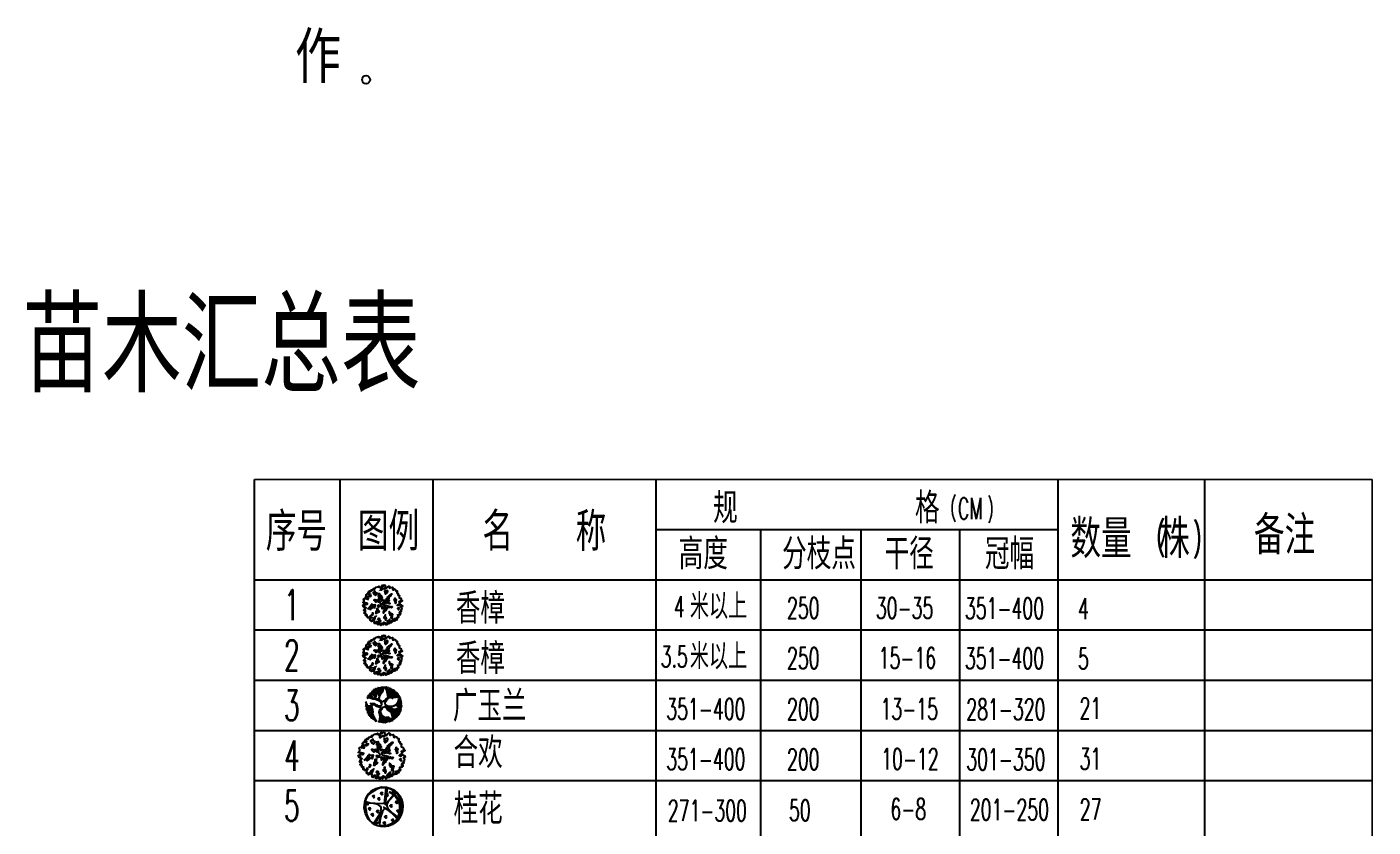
# Model space of a CAD drawing. Extents: x 1035948 to 1665131, y -158296 to 142149.
# Drawn here: x 1541303 to 1614157, y -40673 to 2636 of the extents above; entities that cross this region are included whole.
import ezdxf

# ---------------------------------------------------------------- set-up
doc = ezdxf.new("R2010")
doc.units = 0
doc.header["$LTSCALE"] = 200
doc.header["$MEASUREMENT"] = 0
doc.layers.get('0').update_dxf_attribs({"linetype": 'CONTINUOUS'})
for name, color, linetype in [('PUB_TEXT', 7, 'CONTINUOUS'), ('TXT', 3, 'CONTINUOUS'), ('合欢', 7, 'CONTINUOUS'), ('广玉兰', 7, 'CONTINUOUS'), ('桂花', 7, 'CONTINUOUS'), ('香樟', 7, 'CONTINUOUS')]:
    doc.layers.add(name, color=color, linetype=linetype)
doc.styles.add('_FS64F', font='txt', dxfattribs={"width": 0.9, "bigfont": 'FS64F'})
doc.styles.add('_HZTCH', font='txt.shx', dxfattribs={"width": 0.8, "bigfont": 'hztxt.shx'})
doc.styles.add('_HZTXT', font='txt.shx', dxfattribs={"width": 0.8, "bigfont": 'hztxt.shx'})
doc.styles.add('_SIMPLEX', font='SIMPLEX.shx', dxfattribs={"width": 0.6})
doc.styles.add('HZTXT', font='COMPLEX', dxfattribs={"width": 0.75, "bigfont": 'HZTXT'})

# ---------------------------------------------------------------- blocks, each defined once
blk = doc.blocks.new('W6')
at = {"color": 0, "linetype": 'ByBlock'}
for points in [[(11.09, 0.81), (11.72, 0.34), (12.03, 0.04), (12.33, 0.17), (12.59, -0.13), (12.24, -0.47), (11.86, -0.52), (11.6, -1.03), (11.25, -0.64), (10.83, -0.99), (10.7, -1.42), (11.6, -1.64), (11.39, -1.64), (11.81, -1.33), (12.19, -1.89), (12.03, -2.27), (11.56, -2.32), (11.17, -2.27), (10.95, -2.59), (10.74, -2.27), (10.39, -2.5), (10.53, -3.05), (11.09, -3.31), (11.21, -3.66), (11.56, -3.48), (11.51, -3.99), (11.3, -4.22), (10.86, -4.13), (10.48, -4.22), (10.05, -3.99), (9.84, -4.22), (9.79, -4.55), (9.32, -4.3), (8.9, -3.83), (8.25, -3.61), (7.69, -3.57), (7.22, -3.22), (7.43, -3.78), (8.16, -3.95), (7.9, -4.3), (8.16, -4.81), (8.46, -4.51), (9.06, -5.11), (9.41, -5.71), (9.97, -5.29), (10.18, -5.97), (9.75, -6.06), (9.32, -6.49), (9.53, -6.74), (9.06, -6.97), (8.81, -6.66), (8.55, -7.09), (7.95, -6.83), (7.52, -6.23), (6.96, -6.27), (6.87, -6.74), (7.34, -6.88), (8.04, -7.39), (7.73, -7.65), (7.99, -8.04), (7.9, -8.25), (7.34, -8.08), (7.3, -8.34), (7.43, -8.64), (7.13, -8.64), (6.78, -8.64), (6.62, -8.81), (6.32, -8.42), (6.23, -8.98), (6.53, -9.28), (6.06, -9.49), (5.89, -9.28), (5.33, -9.23), (5.06, -9.84), (5.37, -9.79), (5.45, -10.1), (4.81, -10.27), (4.64, -9.97), (4.17, -9.58), (3.96, -9.84), (3.73, -9.46), (3.4, -9.49), (3.4, -10.02), (3.87, -10.23), (3.61, -10.49), (3.22, -10.44), (2.96, -10.05), (2.58, -10.18), (2.28, -9.79), (1.8, -9.41), (2.06, -9.32), (1.72, -9.97), (1.12, -9.97), (0.94, -10.32), (1.24, -10.23), (1.46, -10.53), (1.33, -10.7), (0.26, -11.21), (-0.13, -10.65), (-0.17, -10.05), (-0.04, -9.79), (-0.39, -9.54), (-0.26, -9.02), (-0.42, -8.6), (-0.73, -8.34), (-0.95, -8.81), (-0.82, -9.32), (-1.25, -9.67), (-1.07, -9.93), (-0.9, -10.32), (-1.29, -11.21), (-1.72, -10.79), (-2.07, -10.4), (-2.37, -10.65), (-2.66, -10.4), (-3.17, -10.74), (-3.61, -10.61), (-3.96, -10.1), (-3.61, -9.63), (-3.82, -9.16), (-3.61, -8.64), (-3.48, -8.25), (-3.73, -8.04), (-4.03, -8.64), (-4.29, -8.37), (-4.43, -8.69), (-4.34, -9.23), (-4.94, -9.23), (-5.54, -8.81), (-5.89, -9.23), (-6.15, -8.85), (-6.31, -8.51), (-6.75, -8.34), (-6.62, -8.08), (-6.7, -7.52), (-6.75, -7.22), (-6.62, -7.09), (-6.87, -6.79), (-7.39, -7.44), (-7.22, -7.83), (-7.99, -7.6), (-7.99, -7.09), (-8.38, -6.88), (-8.25, -6.41), (-7.95, -6.27), (-8.34, -5.88), (-8.76, -6.18), (-8.81, -6.18), (-9.06, -5.85), (-8.72, -5.55), (-9.06, -5.03), (-9.32, -5.08), (-9.53, -4.81), (-9.28, -4.69), (-9.23, -4.13), (-10.06, -4.34), (-10.06, -3.92), (-10.06, -3.48), (-10.3, -3.39), (-10.57, -3.22), (-10.62, -3.01), (-10.74, -2.32), (-10.86, -2.24), (-10.78, -2.15), (-10.53, -1.68), (-11, -1.55), (-11.21, -1.38), (-10.74, -1.12), (-10.3, -0.47), (-9.88, -0.47), (-9.32, 0), (-9.02, -0.31), (-9.02, 0.39), (-9.32, 0.73), (-9.76, 0.13), (-9.92, 0.39), (-10.44, 0.39), (-10.62, 0), (-11.04, 0.08), (-11.21, 0.25), (-11.77, 0.6), (-11.39, 0.86), (-11.21, 1.5), (-11.95, 1.67), (-11.81, 2.36), (-11.25, 2.53), (-10.95, 2.44), (-10.78, 2.83), (-10.14, 2.92), (-10.06, 3.22), (-10.23, 3.48), (-10.62, 4.07), (-11.04, 4.21), (-11.3, 4.51), (-11.16, 4.86), (-10.78, 4.98), (-10.09, 5.02), (-10.14, 5.37), (-10.53, 5.76), (-10.3, 6.35), (-10.57, 6.79), (-10.18, 7.05), (-9.45, 6.96), (-8.97, 7.12), (-9.06, 7.65), (-9.5, 7.98), (-9.23, 8.42), (-8.59, 8.72), (-8.29, 9.19), (-8.38, 9.63), (-7.43, 9.71), (-7.39, 9.54), (-6.75, 9.66), (-6.75, 9.93), (-6.78, 10.26), (-6.66, 10.35), (-6.62, 10.35), (-6.15, 10.19), (-5.63, 10.49), (-5.68, 10.65), (-5.63, 11.08), (-5.36, 11.08), (-4.94, 10.87), (-4.17, 10.91), (-4.17, 11.05), (-3.96, 11.34), (-4, 11.56), (-3.87, 11.9), (-3.31, 12.15), (-2.49, 11.94), (-2.28, 12.42), (-2.49, 12.68), (-2.1, 12.68), (-1.93, 12.38), (-1.84, 11.59), (-1.98, 11), (-1.72, 10.78), (-1.46, 10.96), (-1.37, 11.56), (-1.03, 11.59), (-0.73, 11.05), (0.05, 10.01), (0.35, 9.75), (0.6, 10.91), (0.26, 11.26), (0, 11.73), (0.05, 12.24), (0.3, 12.2)], [(0.3, 12.2), (0.51, 12.71), (0.94, 12.93), (1.29, 12.68), (1.29, 12.38), (1.38, 12.03), (1.59, 12.03), (1.98, 12.42), (2.49, 12.59), (2.58, 12.38), (2.79, 12.38), (3.05, 12.54), (3.31, 12.2), (3.26, 11.86), (3.43, 11.9), (3.91, 12.2), (4.21, 12.24), (4.29, 11.86), (4.17, 11.43), (4.64, 11.68), (4.68, 11.05), (5.03, 11), (5.11, 11.43), (5.11, 11.77), (5.59, 11.73), (5.71, 11.82), (5.8, 11.43), (5.59, 11.08), (5.92, 11.08), (6.27, 11.43), (6.53, 11.08), (6.44, 10.73), (6.44, 10.4), (6.4, 9.96), (6.71, 10.05), (6.87, 10.4), (7.18, 10.05), (7.56, 10.35), (7.69, 10.65), (7.81, 10.4), (8.11, 10.4), (7.9, 10.01), (7.69, 9.63), (8.08, 9.32), (8.25, 9.66), (8.37, 9.37), (8.76, 9.54), (9.15, 9.63), (9.23, 9.24), (8.93, 8.89), (8.59, 8.72), (8.59, 8.33), (8.76, 7.86), (8.93, 8.21), (9.28, 7.86), (9.28, 8.38), (9.62, 8.51), (9.71, 8.77), (9.84, 8.29), (9.97, 7.98), (9.71, 7.73), (9.67, 7.47), (10, 7.6), (10.05, 7.17), (10.05, 6.91), (9.79, 6.74), (9.58, 6.53), (9.79, 6.27), (10.05, 6.53), (10.31, 6.7), (10.74, 6.4), (11.12, 6.02), (10.95, 5.88), (10.27, 5.79), (9.92, 5.41), (9.67, 5.02), (8.93, 5.28), (9.41, 4.6), (10.05, 4.72), (10.53, 5.02), (11.09, 4.77), (11.39, 5.11), (11.68, 4.72), (11.68, 4.34), (11.17, 4.42), (10.65, 4.34), (9.88, 3.83), (10.65, 3.56), (11.09, 3.74), (11.98, 3.39), (12.19, 3.44), (12.33, 2.92), (11.86, 2.67), (11.3, 2.58), (11.12, 2.11), (10.74, 1.67), (11.17, 1.41), (11.98, 1.63), (12.33, 1.25), (12.07, 0.81), (11.65, 1.02), (11.09, 0.81)]]:
    blk.add_lwpolyline(points, dxfattribs=at)
for points in [[(-1.81, 8.94), (-2.27, 9.03), (-2.87, 9.33), (-2.96, 8.73), (-3.65, 8.68), (-3.78, 8.16), (-3.39, 8.04), (-2.84, 7.7), (-2.66, 8), (-2.71, 8.47), (-2.32, 8.43), (-2.19, 8.04), (-1.67, 8.29), (-1.5, 8.64), (-0.94, 8.51), (-0.9, 8.81), (-1.46, 9.11)], [(2.49, 11.09), (1.89, 10.75), (2.11, 10.53), (2.11, 10.19), (2.36, 9.93), (2.71, 10.27), (2.54, 10.53), (3.09, 10.61), (2.97, 10.83)], [(-10.35, 1.72), (-9.75, 2.06), (-9.97, 2.24), (-9.49, 2.36), (-9.37, 1.85), (-9.97, 1.42)], [(-6.72, 2.16), (-6.29, 2.6), (-6.72, 3.32), (-7.15, 2.89), (-7.29, 3.03), (-7.29, 3.9), (-8.16, 4.03), (-8.59, 3.9), (-8.44, 3.32), (-8.3, 3.03), (-8.16, 2.6), (-8.44, 2.31), (-8.16, 2.02), (-7.58, 2.45), (-7.29, 2.16)], [(-0.6, 0.91), (-0.21, 0.91), (0.26, 1.42), (0.13, 1.72), (0.34, 2.06), (0.56, 2.45), (0.43, 2.66), (0.39, 3.14), (0.69, 3.35), (0.6, 3.69), (0.64, 4.13), (0.91, 4.38), (1.12, 4.47), (1.16, 4.94), (1.03, 5.33), (1.42, 5.72), (1.33, 6.19), (1.16, 6.49), (1.33, 6.71), (1.46, 6.66), (1.67, 6.41), (1.81, 6.53), (1.94, 6.23), (1.81, 5.89), (1.55, 5.41), (1.72, 5.11), (1.85, 4.77), (1.59, 4.34), (1.25, 4.26), (1.25, 3.87), (1.55, 3.39), (1.98, 3.57), (2.54, 3.57), (2.49, 3.35), (2.79, 3.18), (3.18, 2.88), (3.66, 3.01), (3.82, 2.71), (4.08, 2.49), (4.34, 2.06), (5.24, 1.51), (4.94, 1.42), (4.34, 1.42), (4, 1.72), (3.61, 1.68), (3.44, 1.97), (3.09, 2.15), (2.54, 1.94), (2.15, 2.02), (2.41, 2.24), (2.67, 2.54), (2.84, 2.36), (2.92, 2.58), (2.41, 3.01), (2.28, 2.63), (1.76, 2.71), (1.12, 2.49), (1.46, 2.24), (1.51, 1.85), (2.06, 1.59), (2.11, 1.12), (2.33, 1.03), (2.62, 0.69), (2.06, 0.69), (1.67, 0.86), (1.81, 0.99), (1.37, 1.16), (1.07, 0.69), (1.33, 0.3), (1.21, -0.13), (0.86, -0.56), (0.99, -0.99), (1.25, -1.12), (1.46, -1.46), (1.07, -1.72), (0.39, -1.76), (0.22, -1.46), (0.34, -1.2), (0.48, -0.6), (0.34, -0.26), (0, 0), (-0.64, -0.26), (-0.81, -0.43), (-1.12, -0.82), (-1.37, -0.56), (-1.97, -0.99), (-1.76, -1.24), (-1.46, -1.54), (-2.15, -1.81), (-2.06, -2.15), (-2.06, -2.57), (-1.89, -2.75), (-1.63, -2.84), (-1.5, -3.26), (-1.93, -3.65), (-2.36, -3.95), (-2.41, -4.26), (-2.87, -4.26), (-3.01, -3.91), (-2.79, -3.69), (-2.84, -3.26), (-2.75, -2.92), (-2.57, -2.88), (-2.49, -2.62), (-2.71, -2.32), (-3.01, -1.93), (-2.87, -1.51), (-2.62, -1.72), (-2.49, -1.46), (-2.62, -1.08), (-3.05, -0.82), (-3.69, -0.9), (-3.74, -1.33), (-4.29, -1.29), (-4.64, -0.82), (-4.81, -0.51), (-5.24, -0.6), (-5.54, -0.94), (-5.45, -1.24), (-4.98, -1.51), (-5.11, -1.76), (-5.8, -1.51), (-6.44, -1.42), (-6.79, -1.76), (-6.83, -1.03), (-6.31, -0.99), (-6.01, -0.78), (-5.84, -0.34), (-4.98, -0.09), (-5.24, 0.3), (-4.94, 0.48), (-4.86, 0.04), (-4.38, 0.04), (-4.38, 0.48), (-4.17, 0.82), (-3.78, 0.26), (-4.17, 0), (-3.9, -0.3), (-3.52, -0.17), (-2.96, 0.18), (-2.71, -0.13), (-2.41, 0), (-2.36, 0.26), (-2.32, 0.48), (-2.87, 0.99), (-2.71, 1.33), (-2.36, 2.02), (-2.66, 2.11), (-2.57, 2.41), (-2.32, 2.58), (-2.02, 2.15), (-1.84, 1.76), (-1.59, 2.02), (-1.72, 2.36), (-2.02, 2.71), (-2.06, 3.27), (-2.49, 3.09), (-2.79, 3.35), (-3.48, 3.14), (-3.6, 3.39), (-3.39, 3.74), (-3.52, 3.91), (-3.9, 4), (-4.56, 3.74), (-4.81, 4.08), (-5.02, 4.56), (-5.41, 4.73), (-5.71, 5.16), (-5.71, 5.54), (-5.93, 5.76), (-6.35, 5.89), (-6.62, 6.19), (-6.57, 6.58), (-6.1, 6.32), (-5.71, 5.93), (-5.28, 5.84), (-5.02, 5.33), (-4.04, 4.69), (-3.48, 4.6), (-3.14, 4.43), (-3.22, 4.26), (-2.71, 3.91), (-2.49, 4.21), (-2.57, 4.94), (-1.67, 4.64), (-1.84, 4.08), (-1.76, 3.69), (-1.16, 4.04), (-0.94, 5.24), (-0.73, 5.46), (-0.56, 4.86), (-1.03, 3.61), (-1.54, 3.14), (-1.29, 2.66), (-0.86, 2.97), (-0.73, 2.24), (-1.33, 1.94), (-1.54, 1.29), (-1.07, 1.51), (-1.03, 1.08), (-0.99, 0.82)], [(7.52, 6.75), (6.75, 6.96), (6.41, 6.53), (6.02, 6.41), (6.19, 6.71), (5.97, 7.18), (5.84, 6.88), (5.63, 6.19), (5.2, 5.8), (5.5, 5.76), (4.64, 5.33), (4.17, 4.81), (4.69, 4.86), (5.37, 4.9), (5.15, 5.11), (5.76, 5.38), (6.14, 5.2), (6.41, 5.76), (6.83, 5.98), (6.96, 6.23), (7.39, 6.14), (7.9, 5.89), (8.08, 6.19), (8.34, 6.66), (8.85, 6.83), (8.17, 6.96)], [(8.71, 2.74), (8.71, 3.17), (7.85, 3.03), (7.7, 2.74), (6.84, 2.45), (6.26, 2.6), (6.55, 2.16), (7.55, 2.31), (7.7, 2.02), (7.7, 1.59), (8.13, 1.59), (8.28, 2.45), (8.86, 2.45), (9.44, 2.74)], [(-6.29, -2.6), (-6.57, -2.45), (-7.15, -2.88), (-7, -3.17), (-7.29, -3.75), (-7.43, -3.89), (-7.87, -3.6), (-8.16, -3.89), (-7.29, -4.9), (-6.29, -4.47), (-6.29, -3.89), (-5.71, -3.46), (-5.71, -3.17), (-6.14, -3.03)], [(-5.5, -7.82), (-5.24, -7.52), (-5.45, -7.26), (-5.5, -6.83), (-5.89, -6.62), (-5.71, -6.01), (-5.37, -6.44), (-5.15, -6.79), (-4.94, -6.36), (-4.72, -7.01), (-4.72, -7.48), (-5.07, -7.65), (-4.77, -8.04)], [(2.62, -8.29), (2.36, -7.73), (2.54, -7.31), (2.33, -6.88), (2.15, -6.66), (2.41, -6.19), (2.67, -6.66), (3.01, -6.58), (2.75, -6.19), (2.33, -5.71), (1.64, -5.29), (1.72, -4.77), (1.51, -4.51), (1.07, -4.17), (1.85, -4.21), (1.89, -3.83), (1.25, -3.78), (0.99, -3.53), (0.73, -3.65), (0.3, -3.35), (0.13, -3.78), (0.34, -4.29), (0.26, -4.81), (0.39, -5.07), (0.3, -5.59), (0, -5.29), (-0.26, -5.41), (0, -5.84), (0.34, -6.23), (0.78, -6.01), (1.07, -6.49), (1.07, -6.83), (1.42, -6.96), (1.33, -6.19), (1.16, -5.46), (1.64, -5.84), (1.59, -6.36), (1.72, -7.09), (2.02, -7.48)], [(2.28, -1.72), (2.67, -2.02), (3.52, -1.97), (4.04, -1.59), (3.87, -1.42), (4.3, -1.29), (4.77, -1.76), (4.26, -1.93), (4.3, -2.36), (4.86, -2.32), (5.45, -2.75), (5.45, -3.14), (4.73, -2.96), (3.91, -3.09), (3.52, -2.62), (2.75, -2.49), (2.28, -2.66), (2.11, -2.27)], [(6.55, -5.19), (6.11, -5.04), (5.25, -4.76), (5.11, -5.19), (5.11, -5.48), (5.54, -5.33), (5.83, -5.33), (6.11, -5.77)], [(9.45, -0.69), (8.98, -0.82), (8.81, -1.08), (8.64, -0.73), (8.29, -1.16), (8.55, -1.38), (8.47, -1.81), (8.81, -2.02), (9.24, -1.46), (8.9, -1.38), (9.54, -0.99), (9.84, -1.59), (10.27, -1.03), (9.8, -0.26)]]:
    blk.add_lwpolyline(points, close=True, dxfattribs=at)
blk = doc.blocks.new('ZW01')
at = {"layer": '香樟', "color": 3, "const_width": 115, "elevation": 48501}
blk.add_lwpolyline([(-321, 1541), (-239, 1614), (-313, 1702), (-326, 1782), (-421, 1846), (-459, 1913), (-467, 1926), (-623, 1848), (-771, 1819), (-839, 1735), (-966, 1721), (-944, 1602), (-1100, 1569), (-1157, 1518), (-1278, 1489), (-1310, 1420), (-1376, 1373), (-1505, 1356), (-1530, 1267), (-1376, 1222), (-1571, 1169), (-1803, 1059), (-1762, 793), (-1672, 807), (-1479, 689), (-1548, 550), (-1757, 631), (-1957, 694), (-2059, 607), (-2019, 360), (-2057, 276), (-1941, 224), (-1693, 232), (-1615, 198), (-1595, 86), (-1827, 17), (-1966, 40), (-2028, -95), (-1976, -164), (-1884, -207), (-1777, -264), (-1970, -519), (-1835, -629), (-1762, -802), (-1629, -966), (-1565, -1241), (-1352, -1057), (-1116, -1204), (-1337, -1377), (-1352, -1496), (-1083, -1418), (-949, -1227), (-642, -1029), (-797, -1129), (-871, -1391), (-935, -1652), (-842, -1773), (-742, -1660), (-651, -1637), (-473, -1689), (-558, -1807), (-409, -1837), (-501, -1547), (-402, -1498), (-459, -1403), (-566, -1367), (-450, -1314), (-416, -1304), (-378, -1334), (-345, -1431), (-302, -1524), (-370, -1594), (-409, -1837), (-409, -1837), (-323, -1899), (-317, -1943), (-241, -1983), (-207, -1969), (-208, -1883), (-98, -1770), (-90, -1924), (-33, -1958), (30, -1900), (-29, -1792), (24, -1716), (160, -1822), (235, -1945), (333, -1952), (388, -1780), (349, -1681), (395, -1559), (483, -1723), (384, -1790), (540, -1851), (603, -1802), (548, -1752), (670, -1620), (519, -1475), (632, -1397), (716, -1617), (731, -1730), (866, -1625), (830, -1540), (859, -1477), (993, -1576), (1078, -1568), (1183, -1531), (1070, -1455), (1075, -1378), (1199, -1340), (1244, -1411), (1306, -1442), (1352, -1448), (1294, -1310), (1316, -1265), (1355, -1195), (1445, -1245), (1515, -1191), (1423, -1078), (1441, -1040), (1404, -979), (1568, -996), (1646, -958), (1646, -958), (1604, -854), (1698, -818), (1702, -767), (1595, -757), (1591, -695), (1732, -672), (1666, -617), (1778, -603), (1724, -490), (1774, -470), (1811, -440), (1802, -383), (1837, -334), (1804, -213), (1745, -186), (1802, -137), (1883, -93), (1866, -25), (1779, 25), (1780, 68), (1560, -22), (1369, 19), (1673, 247), (1667, 302), (1568, 317), (1530, 348), (1567, 393), (1707, 384), (1802, 395), (1852, 423), (1852, 471), (1731, 487), (1765, 623), (1737, 687), (1656, 719), (1583, 764), (1555, 866), (1589, 961), (1589, 1004), (1481, 1020), (1441, 1091), (1465, 1159), (1461, 1196), (1352, 1203), (1338, 1276), (1363, 1302), (1351, 1430), (1293, 1447), (1199, 1493), (1180, 1599), (1050, 1637), (950, 1559), (907, 1747), (880, 1819), (880, 1819), (693, 1796), (646, 1749), (589, 1741), (562, 1918), (505, 1940), (435, 1906), (433, 1827), (291, 1735), (242, 1749), (229, 1840), (149, 1881), (173, 1948), (149, 2024), (62, 2042), (-9, 1931), (-99, 1936), (-149, 2005), (-235, 1846), (-175, 1799), (-185, 1662), (-133, 1602)], close=True, dxfattribs=at)
at = {"layer": '香樟', "color": 51, "xscale": 164.9574594396461, "yscale": 164.9574594396461, "zscale": 164.9574594396461, "rotation": 270}
blk.add_blockref('W6', (-239, 76, 48501), dxfattribs=at)
blk = doc.blocks.new('ZW02')
at = {"layer": '广玉兰', "color": 3}
for p, q in [((-1127, 834), (-1456, 1053)), ((-1348, 1143), (-1127, 834)), ((-1039, 1258), (-1172, 1337)), ((-951, 1063), (-1039, 1258)), ((-951, 957), (-951, 1063))]:
    blk.add_line(p, q, dxfattribs=at)
for points in [[(-1145, 1377), (-949, 1347), (-781, 1317), (-711, 1302), (-633, 1212), (-535, 1090), (-447, 966), (-429, 825), (-479, 551), (-647, 566), (-765, 622), (-802, 821), (-809, 1010), (-951, 1152), (-1065, 1222), (-1236, 1287)], [(-799, 754), (-677, 922), (-725, 1159), (-1092, 1399)], [(-374, 1775), (-381, 1677), (-360, 1549), (-332, 1429), (-276, 1332), (-199, 1257), (-241, 1204), (-332, 1106), (-388, 994), (-486, 1069), (-570, 1204), (-676, 1362), (-879, 1384), (-1089, 1414)], [(-717, 1366), (-858, 1437), (-1031, 1482)], [(-417, 1282), (-549, 1384), (-697, 1482), (-964, 1528)], [(-754, 1492), (-855, 1594)], [(-449, 1040), (-395, 1212), (-479, 1482), (-787, 1630)], [(-611, 1545), (-681, 1680)], [(-464, 1644), (-594, 1714)], [(-269, 1174), (-402, 1407), (-451, 1617), (-514, 1742)], [(152, 1824), (264, 1580), (313, 1444), (348, 1287), (425, 971), (432, 753), (367, 657), (296, 586), (173, 445), (18, 355), (-94, 310), (-367, 483), (-409, 633), (-358, 940), (-269, 1099), (-73, 1257), (-38, 1324), (60, 1700), (82, 1827)], [(39, 1827), (32, 1707), (-3, 1595), (-66, 1399), (-115, 1309), (-220, 1399), (-304, 1542), (-332, 1677), (-332, 1775)], [(-203, 1506), (-300, 1796)], [(-181, 1366), (-220, 1610), (-200, 1812)], [(-58, 1424), (-94, 1519), (-115, 1821)], [(-98, 1587), (-45, 1707), (-45, 1826)], [(201, 1820), (313, 1587), (418, 1174), (460, 1384), (621, 1625), (628, 1722)], [(369, 1617), (269, 1813)], [(318, 1718), (381, 1795)], [(337, 1494), (369, 1617), (543, 1756)], [(445, 1678), (444, 1782)], [(670, 1715), (663, 1572), (558, 1429), (467, 1272), (460, 1069), (495, 934), (635, 1024), (888, 1212), (1007, 1557)], [(462, 1060), (698, 1309), (773, 1673)], [(1035, 1519), (944, 1257), (916, 1159), (677, 994), (579, 825), (570, 745), (756, 807), (1084, 761), (1266, 776), (1322, 956), (1350, 1069), (1448, 1151)], [(599, 1204), (729, 1699)], [(628, 1019), (740, 1204), (936, 1592)], [(644, 929), (853, 911), (1098, 1001), (1266, 1354)], [(710, 1364), (880, 1622)], [(742, 1039), (916, 1046), (972, 1144), (1076, 1505)], [(939, 943), (1063, 1151), (1104, 1485)], [(1019, 1078), (1045, 1122), (1224, 1391)], [(-1661, -6), (-1790, 40)], [(-1762, 220), (-1671, 32), (-1622, -155), (-1566, -216), (-1615, -238), (-1706, -328), (-1734, -403)], [(-1662, 672), (-1454, 738), (-1222, 648), (-1048, 586), (-800, 560), (-517, 462), (-394, 401), (-290, 303), (-171, 123), (-190, 38), (-269, -103), (-269, -103), (-486, -125), (-655, -50), (-865, 85), (-984, 85), (-1166, 10), (-1187, -58), (-1328, -148), (-1587, -125), (-1643, 32), (-1757, 343)], [(-1285, 1257), (-1229, 1151), (-1117, 1099), (-984, 994), (-844, 825), (-818, 639), (-898, 639), (-1083, 666), (-1299, 753), (-1412, 791), (-1482, 791), (-1636, 731)], [(-1451, 889), (-1596, 818)], [(-1072, 673), (-1124, 844), (-1551, 903)], [(-1355, 876), (-1498, 989)], [(-1065, 1046), (-1397, 1132)], [(-803, 1200), (-1092, 1311)], [(1640, 882), (1469, 761), (1280, 723), (1007, 738), (796, 753), (526, 648), (358, 462), (131, 175), (173, 17), (453, -103), (691, -148), (1007, -110), (1294, 40), (1476, 325), (1561, 611), (1666, 832)], [(705, 782), (1140, 889), (1266, 1054)], [(762, 796), (1445, 1169)], [(1017, 859), (1203, 836), (1498, 1107)], [(1054, 985), (1203, 1061), (1408, 1211)], [(1244, 1091), (1340, 1283)], [(1813, 408), (1722, 333), (1568, 303), (1526, 288), (1462, 198), (1406, 70), (1266, -28), (1350, -43), (1504, -148), (1596, -306), (1792, -516)], [(1469, 1129), (1378, 1046), (1357, 896), (1315, 806), (1385, 798), (1441, 829), (1617, 904)], [(1357, 896), (1553, 1024)], [(1402, -78), (1645, 32), (1857, 199)], [(1404, 926), (1598, 954)], [(1452, 958), (1509, 1087)], [(1687, 761), (1624, 633), (1532, 333), (1659, 348), (1806, 461)], [(1553, 399), (1645, 483), (1768, 595)], [(1564, -5), (1561, 153), (1659, 213), (1833, 351)], [(1611, 342), (1787, 534)], [(1620, 189), (1849, 257)], [(1641, 480), (1732, 689)], [(1687, 65), (1866, 70)], [(-1602, -83), (-1789, -65)], [(-1705, -73), (-1780, -194)], [(-1615, -238), (-1678, -193), (-1769, -281)], [(-1734, -463), (-1664, -336), (-1566, -261), (-1496, -238), (-1314, -253), (-1229, -328), (-1229, -441), (-1278, -516), (-1447, -614), (-1559, -696), (-1580, -824)], [(-1606, -291), (-1703, -558)], [(-1406, -505), (-1419, -411), (-1489, -328), (-1587, -441), (-1689, -600)], [(-1314, -537), (-1482, -478), (-1601, -591), (-1667, -660)], [(-1430, -604), (-1475, -553), (-1646, -714)], [(-1559, -876), (-1531, -756), (-1433, -666), (-1306, -591), (-1215, -546), (-1173, -478), (-1166, -569), (-1159, -696), (-1173, -869), (-1159, -952), (-1103, -1072), (-998, -1267), (-886, -1455), (-753, -1635)], [(-1264, -764), (-1356, -711), (-1447, -779), (-1475, -891), (-1510, -937)], [(-1411, -470), (-1356, -328)], [(-1166, -704), (-1257, -764), (-1391, -899), (-1342, -1199)], [(-1328, -869), (-1285, -982), (-1278, -1139), (-1208, -1342)], [(-1124, -1057), (-1201, -1132), (-1159, -1282), (-1152, -1395)], [(-443, -1766), (-381, -1605), (-318, -1229), (-353, -944), (-416, -726), (-402, -569), (-325, -448), (-269, -351), (-325, -238), (-451, -238), (-641, -185), (-781, -80), (-924, -6), (-1101, -50), (-1198, -174), (-1075, -501), (-1061, -696), (-1103, -891), (-928, -1320), (-671, -1687)], [(-1166, -1109), (-1110, -1222), (-1065, -1455)], [(-1019, -1335), (-1061, -1357), (-1117, -1372)], [(-1019, -1229), (-1005, -1372), (-977, -1507)], [(1035, -1535), (930, -1432), (924, -1128), (809, -810), (720, -713), (411, -493), (229, -193), (131, -170), (39, -223), (-52, -268), (-115, -321), (-143, -463), (-304, -681), (-206, -929), (-80, -1117), (109, -1237), (376, -1305), (691, -1365), (831, -1462), (997, -1559)], [(53, -1830), (18, -1748), (-80, -1650), (-178, -1582), (-241, -1350), (-227, -1132), (-276, -929), (-136, -1169), (-3, -1274), (109, -1417), (285, -1582), (362, -1800)], [(-234, -1252), (-115, -1357), (-3, -1492), (243, -1823)], [(-150, -1312), (-52, -1274)], [(-17, -1274), (4, -1387), (124, -1522), (250, -1590), (320, -1763)], [(404, -1785), (341, -1590), (327, -1537), (229, -1462), (81, -1335), (75, -1282), (201, -1297), (544, -1380), (726, -1455), (944, -1590)], [(1701, -749), (1582, -644), (1490, -531), (1294, -471), (1126, -478), (888, -463), (698, -373), (572, -276), (481, -268), (411, -253), (474, -403), (628, -523), (803, -696), (937, -801), (1133, -891), (1406, -921), (1568, -1004)], [(1778, -538), (1673, -433), (1540, -291), (1469, -185), (1364, -118), (1224, -88), (1049, -148), (839, -193), (642, -185), (817, -343), (1014, -426), (1259, -411), (1504, -478), (1722, -719)], [(663, -561), (944, -576), (1259, -584), (1399, -689), (1652, -846)], [(867, -749), (1127, -774), (1357, -819)], [(1547, -1027), (1350, -952), (1140, -929), (951, -884), (874, -831), (937, -974), (958, -1109), (951, -1297), (972, -1380), (1056, -1507)], [(902, -576), (972, -659), (1105, -689), (1266, -734), (1617, -906)], [(965, -1342), (1042, -1365), (1140, -1440)], [(972, -1072), (1147, -1102), (1210, -1259), (1252, -1342)], [(1042, -681), (1366, -695), (1675, -880)], [(1042, -906), (1077, -982), (1238, -1027), (1350, -1102), (1406, -1214)], [(1049, -1094), (1063, -1214), (1119, -1335), (1189, -1410)], [(1112, -704), (1268, -836), (1569, -986)], [(1154, -1004), (1266, -1154), (1350, -1274)], [(1231, -1027), (1343, -989), (1434, -1049), (1498, -1079)], [(1272, -414), (1350, -381), (1518, -381), (1666, -516), (1757, -626)], [(1322, -636), (1498, -614), (1603, -696), (1680, -786)], [(1378, -786), (1560, -951)], [(1500, -34), (1659, -193), (1866, -65)], [(1559, -243), (1638, -246), (1743, -261), (1863, -133)], [(1586, -120), (1868, -5)], [(1647, -361), (1764, -343), (1850, -252)], [(1714, -433), (1822, -408)], [(-402, -1763), (-360, -1657), (-304, -1462), (-234, -1620), (-108, -1673), (4, -1793), (4, -1823)], [(-339, -1605), (-318, -1657), (-269, -1725), (-283, -1785)], [(-227, -1635), (-220, -1688), (-143, -1718), (-143, -1815)], [(-73, -1425), (-87, -1507), (-24, -1620), (81, -1725), (131, -1815)], [(60, -1552), (145, -1597), (299, -1808)], [(166, -1402), (348, -1395), (453, -1485), (600, -1635), (579, -1725)], [(418, -1440), (383, -1530), (460, -1620), (509, -1733), (502, -1755)], [(467, -1365), (565, -1507), (782, -1665)], [(677, -1440), (649, -1515), (839, -1620)]]:
    blk.add_lwpolyline(points, dxfattribs=at)
at = {"layer": '广玉兰', "color": 6, "linetype": 'ByBlock'}
for points, elevation in [([(-670, 1295), (-662, 1340), (-632, 1399), (-691, 1407), (-695, 1474), (-746, 1487), (-758, 1449), (-791, 1395), (-762, 1378), (-716, 1382), (-720, 1344), (-758, 1332), (-733, 1282), (-699, 1265), (-712, 1211), (-682, 1206), (-653, 1261)], 2310), ([(-172, 1689), (-105, 1573), (-71, 1614), (-47, 1521), (-146, 1497), (-231, 1614)], 4620), ([(754, 1345), (763, 1391), (792, 1449), (733, 1458), (729, 1524), (678, 1537), (666, 1500), (633, 1445), (662, 1428), (708, 1433), (704, 1395), (666, 1382), (691, 1332), (725, 1315), (712, 1261), (742, 1257), (771, 1311)], 2310), ([(-1212, 741), (-1203, 786), (-1174, 845), (-1233, 853), (-1237, 920), (-1288, 933), (-1300, 895), (-1333, 841), (-1304, 824), (-1258, 828), (-1262, 790), (-1300, 778), (-1275, 728), (-1241, 711), (-1254, 656), (-1224, 652), (-1195, 707)], 2310), ([(-1226, 194), (-1159, 77), (-1125, 118), (-1101, 26), (-1200, 1), (-1284, 118)], 4620), ([(728, 692), (783, 717), (825, 700), (867, 721), (887, 738), (934, 713), (887, 687), (896, 654), (934, 679), (980, 721), (1021, 788), (1072, 780), (1097, 801), (1130, 843), (1126, 767), (1164, 763), (1168, 826), (1193, 851), (1181, 876), (1210, 918), (1168, 935), (1118, 914), (1068, 922), (1043, 910), (992, 918), (1021, 947), (1009, 972), (967, 947), (929, 914), (951, 872), (904, 843), (871, 843), (858, 809), (934, 818), (1005, 834), (967, 788), (917, 792), (846, 780), (808, 751)], 2310), ([(1009, 1345), (1076, 1228), (1110, 1269), (1135, 1177), (1035, 1153), (951, 1269)], 4620), ([(1675, 282), (1683, 327), (1712, 386), (1654, 394), (1650, 461), (1599, 474), (1587, 436), (1553, 382), (1583, 365), (1629, 369), (1625, 331), (1587, 319), (1612, 269), (1645, 252), (1633, 198), (1662, 193), (1692, 248)], 2310), ([(-1527, -418), (-1519, -372), (-1489, -314), (-1548, -306), (-1552, -239), (-1603, -226), (-1615, -263), (-1648, -318), (-1619, -335), (-1573, -330), (-1577, -368), (-1615, -381), (-1590, -431), (-1556, -448), (-1569, -502), (-1539, -506), (-1510, -452)], 2310), ([(-1429, -887), (-1371, -937), (-1321, -896), (-1237, -887), (-1195, -812), (-1077, -846), (-1161, -913), (-1228, -954), (-1144, -997), (-1271, -1038), (-1362, -1038), (-1396, -971), (-1472, -1030)], 4620), ([(-935, -1350), (-926, -1304), (-897, -1246), (-955, -1237), (-960, -1170), (-1010, -1158), (-1022, -1195), (-1056, -1250), (-1027, -1267), (-980, -1262), (-985, -1300), (-1022, -1313), (-997, -1363), (-964, -1380), (-977, -1434), (-947, -1438), (-918, -1383)], 2310), ([(-267, -1335), (-208, -1385), (-158, -1344), (-74, -1335), (-33, -1260), (85, -1294), (1, -1361), (-66, -1402), (18, -1445), (-109, -1486), (-200, -1486), (-234, -1419), (-310, -1478)], 4620), ([(413, -1171), (480, -1287), (514, -1246), (538, -1339), (438, -1363), (354, -1246)], 4620), ([(898, -749), (953, -724), (994, -741), (1036, -720), (1057, -703), (1103, -728), (1057, -754), (1066, -787), (1103, -761), (1150, -720), (1191, -653), (1242, -661), (1267, -640), (1300, -598), (1296, -674), (1334, -678), (1338, -615), (1363, -590), (1351, -565), (1380, -523), (1338, -506), (1288, -527), (1237, -519), (1212, -531), (1162, -523), (1191, -494), (1179, -469), (1137, -494), (1099, -527), (1120, -569), (1074, -598), (1041, -598), (1028, -632), (1103, -623), (1175, -607), (1137, -653), (1087, -649), (1016, -661), (978, -690)], 2310), ([(1170, -972), (1237, -1089), (1271, -1048), (1295, -1140), (1195, -1165), (1111, -1048)], 4620), ([(1729, -570), (1737, -524), (1766, -466), (1708, -457), (1704, -390), (1653, -377), (1641, -415), (1608, -469), (1637, -486), (1683, -482), (1679, -520), (1641, -533), (1666, -582), (1699, -600), (1687, -654), (1717, -658), (1746, -603)], 2310), ([(615, -1577), (624, -1531), (653, -1473), (595, -1464), (590, -1397), (540, -1384), (528, -1422), (494, -1476), (523, -1493), (570, -1489), (565, -1527), (528, -1540), (553, -1589), (586, -1607), (573, -1661), (603, -1665), (632, -1610)], 2310)]:
    blk.add_lwpolyline(points, close=True, dxfattribs=dict(at, elevation=elevation))
at = {"layer": '广玉兰', "color": 3, "width": 0.8, "flags": 9}
for tag, p in [('XSIZE', (-321, -249)), ('XSIZE', (-274, -93)), ('YSIZE', (196, -1)), ('YSIZE', (644, -151))]:
    blk.add_attdef(tag, p, '', height=0.72, dxfattribs=at)
blk = doc.blocks.new('ZW04')
at = {"layer": '合欢', "color": 3, "linetype": 'ByBlock', "elevation": 4620}
for points in [[(-149, -2071), (-241, -2195), (-299, -2255), (-275, -2313), (-333, -2364), (-399, -2296), (-409, -2221), (-508, -2170), (-433, -2102), (-501, -2020), (-583, -1996), (-627, -2170), (-627, -2129), (-566, -2212), (-675, -2287), (-751, -2255), (-760, -2163), (-751, -2088), (-811, -2044), (-751, -2003), (-794, -1935), (-901, -1962), (-952, -2071), (-1020, -2095), (-986, -2163), (-1085, -2153), (-1129, -2112), (-1112, -2027), (-1129, -1952), (-1085, -1870), (-1129, -1828), (-1194, -1819), (-1146, -1727), (-1054, -1644), (-1010, -1518), (-1003, -1409), (-935, -1317), (-1044, -1358), (-1078, -1501), (-1146, -1450), (-1245, -1501), (-1187, -1559), (-1304, -1676), (-1420, -1744), (-1338, -1853), (-1471, -1894), (-1488, -1811), (-1573, -1727), (-1621, -1768), (-1665, -1676), (-1604, -1627), (-1689, -1576), (-1638, -1460), (-1522, -1375), (-1529, -1266), (-1621, -1249), (-1648, -1341), (-1748, -1477), (-1798, -1416), (-1874, -1467), (-1915, -1450), (-1881, -1341), (-1932, -1334), (-1990, -1358), (-1990, -1300), (-1990, -1232), (-2024, -1200), (-1949, -1142), (-2058, -1125), (-2116, -1183), (-2157, -1091), (-2116, -1057), (-2107, -948), (-2225, -897), (-2216, -958), (-2276, -973), (-2308, -849), (-2250, -815), (-2174, -723), (-2225, -682), (-2150, -638), (-2157, -572), (-2259, -572), (-2301, -665), (-2352, -614), (-2342, -539), (-2267, -488), (-2291, -412), (-2216, -354), (-2140, -262), (-2124, -313), (-2250, -245), (-2250, -129), (-2318, -95), (-2301, -153), (-2359, -194), (-2393, -170), (-2492, 39), (-2383, 114), (-2267, 123), (-2216, 97), (-2167, 165), (-2065, 140), (-1983, 172), (-1932, 233), (-2024, 274), (-2124, 250), (-2191, 332), (-2242, 298), (-2318, 264), (-2492, 342), (-2410, 424), (-2335, 492), (-2383, 550), (-2335, 608), (-2400, 708), (-2376, 793), (-2276, 861), (-2184, 793), (-2092, 834), (-1990, 793), (-1915, 768), (-1874, 817), (-1990, 875), (-1939, 926), (-2000, 953), (-2107, 936), (-2107, 1052), (-2024, 1168), (-2107, 1236), (-2031, 1287), (-1966, 1319), (-1932, 1404), (-1881, 1379), (-1772, 1394), (-1714, 1404), (-1689, 1379), (-1631, 1428), (-1757, 1530), (-1832, 1496), (-1789, 1646), (-1689, 1646), (-1648, 1721), (-1556, 1697), (-1529, 1639), (-1454, 1714), (-1512, 1796), (-1512, 1806), (-1447, 1855), (-1389, 1789), (-1287, 1855), (-1296, 1906), (-1245, 1947), (-1221, 1898), (-1112, 1889), (-1153, 2049), (-1071, 2049), (-986, 2049), (-969, 2097), (-935, 2148), (-894, 2158), (-760, 2182), (-743, 2206), (-726, 2189), (-634, 2141), (-610, 2233), (-576, 2274), (-525, 2182), (-399, 2097), (-399, 2015), (-307, 1906), (-367, 1847), (-231, 1847), (-166, 1906), (-282, 1990), (-231, 2022), (-231, 2124), (-307, 2158), (-292, 2240), (-258, 2274), (-190, 2383), (-139, 2308), (-16, 2274), (18, 2417), (152, 2391), (186, 2281), (169, 2223), (244, 2189), (261, 2066), (319, 2049), (370, 2083), (487, 2158), (513, 2240), (571, 2291), (639, 2264), (664, 2189), (671, 2056), (739, 2066), (814, 2141), (930, 2097), (1015, 2148), (1066, 2073), (1049, 1930), (1081, 1838), (1183, 1855), (1248, 1940), (1333, 1889), (1391, 1763), (1483, 1704), (1568, 1721), (1585, 1537), (1551, 1530), (1576, 1404), (1627, 1404), (1692, 1411), (1709, 1387), (1709, 1379), (1678, 1287), (1736, 1185), (1767, 1195), (1852, 1185), (1852, 1135), (1811, 1052), (1818, 902), (1845, 902), (1903, 861), (1944, 868), (2012, 844), (2061, 734), (2020, 574), (2112, 533), (2163, 574), (2163, 499), (2104, 465), (1952, 448), (1835, 475), (1794, 424), (1828, 373), (1944, 356), (1952, 291), (1845, 233), (1644, 80), (1593, 22), (1818, -27), (1886, 39), (1978, 89), (2078, 80), (2071, 31)], [(2071, 31), (2170, -10), (2211, -95), (2163, -163), (2104, -163), (2037, -180), (2037, -221), (2112, -296), (2146, -395), (2104, -412), (2104, -454), (2136, -505), (2071, -555), (2003, -546), (2012, -580), (2071, -672), (2078, -730), (2003, -747), (1920, -723), (1969, -815), (1845, -822), (1835, -890), (1920, -907), (1986, -907), (1978, -999), (1995, -1023), (1920, -1040), (1852, -999), (1852, -1065), (1920, -1133), (1852, -1183), (1784, -1167), (1719, -1167), (1634, -1157), (1651, -1217), (1719, -1249), (1651, -1310), (1709, -1385), (1767, -1409), (1719, -1433), (1719, -1491), (1644, -1450), (1568, -1409), (1508, -1484), (1576, -1518), (1517, -1542), (1551, -1618), (1568, -1693), (1493, -1710), (1425, -1651), (1391, -1584), (1316, -1584), (1224, -1618), (1292, -1651), (1224, -1719), (1326, -1719), (1350, -1785), (1401, -1802), (1309, -1828), (1248, -1853), (1200, -1802), (1149, -1795), (1173, -1860), (1091, -1870), (1040, -1870), (1006, -1819), (964, -1778), (913, -1819), (964, -1870), (998, -1921), (940, -2003), (865, -2078), (838, -2044), (821, -1911), (746, -1843), (671, -1795), (722, -1651), (588, -1744), (613, -1870), (671, -1962), (622, -2071), (688, -2129), (613, -2187), (537, -2187), (554, -2088), (537, -1986), (438, -1836), (387, -1986), (421, -2071), (353, -2246), (363, -2287), (261, -2313), (212, -2221), (195, -2112), (103, -2078), (18, -2003), (-33, -2088), (11, -2246), (-64, -2313), (-149, -2262), (-108, -2180), (-149, -2071)]]:
    blk.add_lwpolyline(points, dxfattribs=at)
at = {"layer": '合欢', "color": 6, "linetype": 'ByBlock', "elevation": 4620}
for points in [[(-813, 1314), (-785, 1370), (-869, 1482), (-925, 1454), (-1037, 1509), (-1066, 1538), (-1009, 1622), (-1066, 1679), (-1263, 1509), (-1179, 1314), (-1066, 1314), (-982, 1201), (-925, 1201), (-898, 1286)], [(28, 2107), (94, 1990), (129, 2031), (153, 1939), (53, 1914), (-31, 2031)], [(114, 1398), (199, 1314), (339, 1398), (255, 1482), (283, 1509), (452, 1509), (479, 1679), (452, 1763), (339, 1735), (283, 1706), (199, 1679), (142, 1735), (87, 1679), (171, 1567), (114, 1509)], [(-1924, -422), (-1814, -371), (-1731, -405), (-1647, -364), (-1606, -330), (-1513, -379), (-1606, -431), (-1589, -498), (-1513, -446), (-1421, -364), (-1338, -230), (-1237, -245), (-1187, -204), (-1120, -120), (-1128, -271), (-1053, -280), (-1044, -154), (-994, -103), (-1019, -53), (-960, 31), (-1044, 64), (-1144, 22), (-1245, 39), (-1295, 14), (-1396, 31), (-1338, 89), (-1362, 139), (-1446, 89), (-1522, 22), (-1479, -62), (-1572, -120), (-1639, -120), (-1664, -187), (-1513, -170), (-1371, -137), (-1446, -230), (-1546, -221), (-1689, -245), (-1764, -304)], [(-1831, 1161), (-1773, 1111), (-1723, 1152), (-1639, 1161), (-1597, 1236), (-1479, 1202), (-1563, 1135), (-1630, 1094), (-1546, 1051), (-1673, 1010), (-1764, 1010), (-1798, 1077), (-1874, 1018)], [(1434, 441), (1451, 532), (1510, 649), (1393, 666), (1384, 800), (1283, 826), (1259, 750), (1192, 642), (1250, 608), (1343, 616), (1335, 541), (1259, 515), (1309, 416), (1376, 381), (1350, 273), (1410, 265), (1469, 374)], [(-1318, -1187), (-1290, -1102), (-1234, -933), (-1318, -906), (-1375, -906), (-1347, -991), (-1347, -1046), (-1431, -1102)], [(-642, -355), (-701, -431), (-692, -597), (-617, -699), (-584, -664), (-558, -748), (-651, -840), (-684, -740), (-768, -748), (-759, -857), (-843, -974), (-919, -974), (-885, -832), (-910, -673), (-818, -597), (-793, -446), (-826, -355), (-751, -321)], [(226, -1608), (310, -1608), (283, -1440), (226, -1411), (171, -1243), (199, -1130), (114, -1187), (142, -1383), (87, -1411), (2, -1411), (2, -1495), (171, -1524), (171, -1637), (226, -1749)], [(1008, -1375), (1049, -1226), (965, -1159), (941, -1083), (1000, -1116), (1091, -1075), (1032, -1049), (898, -1008), (823, -924), (814, -982), (732, -815), (630, -723), (639, -824), (648, -958), (689, -915), (740, -1033), (706, -1107), (814, -1159), (857, -1241), (907, -1267), (890, -1351), (840, -1451), (898, -1485), (991, -1535), (1024, -1636), (1049, -1502)], [(1853, -397), (1786, -280), (1745, -321), (1678, -321), (1627, -371), (1694, -438), (1745, -405), (1761, -513), (1803, -489)], [(-441, -1753), (-467, -1660), (-517, -1627), (-450, -1593), (-534, -1526), (-575, -1576), (-660, -1561), (-701, -1627), (-593, -1712), (-575, -1645), (-500, -1770), (-617, -1828), (-508, -1912), (-357, -1820)]]:
    blk.add_lwpolyline(points, close=True, dxfattribs=at)
at = {"layer": '合欢', "color": 3, "linetype": 'ByBlock', "elevation": 4620}
blk.add_lwpolyline([(-131, 206), (-131, 131), (-31, 39), (28, 64), (94, 22), (170, -20), (211, 5), (304, 14), (345, -45), (412, -28), (496, -36), (546, -87), (563, -129), (656, -137), (732, -112), (807, -187), (898, -170), (957, -137), (1000, -170), (991, -196), (941, -237), (965, -263), (907, -288), (840, -263), (747, -213), (689, -245), (622, -271), (539, -221), (522, -154), (447, -154), (354, -213), (388, -297), (388, -405), (345, -397), (313, -455), (254, -530), (278, -623), (220, -656), (179, -706), (94, -757), (-14, -932), (-31, -874), (-31, -757), (28, -690), (19, -614), (77, -580), (112, -513), (70, -405), (86, -330), (129, -379), (187, -431), (153, -463), (196, -481), (278, -379), (204, -355), (220, -254), (179, -129), (129, -196), (53, -204), (3, -312), (-89, -321), (-106, -364), (-173, -422), (-173, -312), (-139, -237), (-115, -263), (-81, -179), (-173, -120), (-249, -170), (-333, -146), (-416, -79), (-500, -103), (-526, -154), (-593, -196), (-642, -120), (-651, 14), (-593, 47), (-541, 22), (-424, -3), (-357, 22), (-307, 89), (-357, 215), (-392, 247), (-467, 307), (-416, 357), (-500, 474), (-550, 433), (-608, 374), (-660, 508), (-726, 491), (-809, 491), (-843, 457), (-860, 407), (-943, 381), (-1019, 465), (-1077, 550), (-1137, 558), (-1137, 649), (-1070, 675), (-1027, 634), (-943, 642), (-876, 625), (-869, 591), (-818, 575), (-759, 616), (-684, 675), (-601, 649), (-642, 599), (-593, 575), (-517, 599), (-467, 683), (-483, 809), (-567, 817), (-558, 926), (-467, 993), (-407, 1027), (-424, 1111), (-491, 1169), (-550, 1152), (-601, 1060), (-651, 1085), (-601, 1219), (-584, 1345), (-651, 1411), (-508, 1420), (-500, 1319), (-459, 1260), (-374, 1228), (-325, 1060), (-249, 1111), (-215, 1051), (-299, 1035), (-299, 943), (-215, 943), (-148, 901), (-258, 826), (-307, 901), (-366, 850), (-340, 776), (-273, 666), (-333, 616), (-307, 558), (-258, 550), (-215, 541), (-115, 649), (-48, 616), (86, 550), (103, 608), (161, 591), (196, 541), (112, 483), (36, 448), (86, 398), (153, 424), (220, 483), (330, 491), (295, 575), (345, 634), (304, 768), (354, 792), (421, 750), (455, 776), (472, 850), (421, 977), (488, 1027), (581, 1068), (613, 1144), (697, 1202), (773, 1202), (814, 1245), (840, 1327), (898, 1379), (974, 1370), (924, 1278), (848, 1202), (831, 1118), (732, 1068), (606, 876), (589, 768), (555, 701), (522, 716), (455, 616), (514, 575), (656, 591), (598, 416), (488, 448), (412, 433), (479, 314), (715, 273), (756, 232), (639, 198), (397, 290), (304, 390), (211, 340), (271, 256), (129, 232), (70, 349), (-57, 390), (-14, 299), (-98, 290), (-148, 282)], close=True, dxfattribs=at)
blk = doc.blocks.new('ZW05')
at = {"layer": '桂花', "color": 3, "linetype": 'Continuous'}
for points in [[(-114, 1934), (376, 1896), (799, 1768), (1153, 1579), (1447, 1330), (1682, 1028), (1848, 703), (1953, 349), (1991, -21), (1976, -391), (1893, -753), (1742, -1085), (1538, -1395), (1274, -1659), (949, -1862), (557, -2006), (112, -2074), (-220, -2059), (-530, -1991), (-809, -1878), (-1058, -1719), (-1465, -1296), (-1624, -1047), (-1737, -776), (-1866, -187), (-1828, 409), (-1745, 696), (-1616, 968), (-1443, 1224), (-1224, 1451), (-975, 1639), (-703, 1768), (-114, 1934)], [(-266, 1836), (-718, 1639), (-1209, 1337), (-1420, 1149), (-1594, 945), (-1707, 711), (-1752, 455), (-1722, 455), (-1262, 341), (-786, 288), (165, 273), (316, 1813), (-266, 1836)], [(436, 1783), (240, 152), (263, 152), (1040, 1103), (1040, 1156), (663, 1360), (693, 1405), (693, 1436), (1093, 1232), (1115, 1232), (1115, 1254), (1146, 1254), (1191, 1405), (1033, 1549), (851, 1662), (436, 1783)], [(-1775, 349), (-1760, -187), (-1601, -874), (-1465, -1191), (-1299, -1462), (-1103, -1643), (-869, -1712), (-869, -1689), (-364, -897), (-213, -564), (-160, -270), (-182, -142), (-243, -28), (-484, 152), (-907, 266), (-1548, 304), (-1548, 273), (-1473, 152), (-1495, 152), (-1495, 122), (-1699, 152), (-1699, 175), (-1722, 175), (-1699, 228), (-1601, 251), (-1775, 349)], [(1115, 1081), (640, 553), (482, 356), (391, 183), (384, 9), (466, -187), (655, -413), (965, -700), (1523, -1130), (1682, -519), (1682, 54), (1621, 326), (1508, 590), (1342, 839), (1115, 1081)], [(1319, 1330), (1191, 1179), (1221, 1156), (1531, 741), (1750, 288), (1840, -210), (1765, -753), (1719, -957), (1719, -934), (1840, -647), (1916, -346), (1931, -36), (1893, 281), (1818, 575), (1689, 862), (1523, 1119), (1319, 1330)], [(-137, -526), (-771, -1787), (-598, -1780), (-462, -1689), (-348, -1545), (-266, -1349), (-167, -911), (-137, -526)], [(187, -202), (-32, -534), (-198, -1002), (-303, -1493), (-341, -1915), (-318, -1915), (361, -1960), (919, -1712), (1168, -1545), (1380, -1304), (1417, -1281), (1176, -964), (859, -663), (519, -398), (187, -202)], [(59, -74), (134, -149), (59, -74)]]:
    blk.add_lwpolyline(points, dxfattribs=at)
at = {"layer": '桂花', "color": 51, "linetype": 'ByBlock', "elevation": 4620}
for points in [[(-21, 1245), (-88, 1361), (-129, 1320), (-196, 1320), (-247, 1270), (-180, 1203), (-129, 1236), (-113, 1128), (-71, 1152)], [(1169, 1381), (1102, 1498), (1060, 1457), (993, 1457), (942, 1407), (1009, 1340), (1060, 1373), (1076, 1264), (1119, 1289)], [(-828, 958), (-895, 1075), (-936, 1033), (-1003, 1033), (-1054, 983), (-987, 916), (-936, 949), (-920, 841), (-877, 865)], [(-294, 712), (-361, 829), (-403, 787), (-470, 787), (-521, 737), (-454, 670), (-403, 703), (-387, 595), (-344, 619)], [(540, 1122), (473, 1239), (431, 1197), (364, 1197), (313, 1147), (380, 1080), (431, 1113), (447, 1005), (490, 1029)], [(923, 15), (856, 132), (814, 90), (747, 90), (696, 41), (763, -26), (814, 6), (830, -102), (873, -78)], [(1483, 384), (1416, 501), (1375, 459), (1308, 459), (1257, 409), (1324, 343), (1375, 375), (1391, 267), (1433, 291)], [(-1224, -299), (-1291, -182), (-1332, -224), (-1399, -224), (-1451, -274), (-1384, -341), (-1332, -308), (-1317, -416), (-1274, -392)], [(-937, -873), (-1004, -756), (-1045, -798), (-1112, -798), (-1164, -848), (-1097, -914), (-1045, -882), (-1030, -990), (-987, -966)], [(-417, -559), (-484, -442), (-526, -483), (-593, -483), (-644, -533), (-577, -600), (-526, -567), (-510, -676), (-467, -652)], [(389, -1092), (322, -975), (281, -1016), (214, -1016), (163, -1066), (230, -1133), (281, -1100), (297, -1209), (339, -1184)], [(1100, -1433), (1033, -1317), (992, -1358), (925, -1358), (874, -1408), (941, -1475), (992, -1442), (1008, -1550), (1051, -1526)], [(1634, -518), (1567, -401), (1525, -442), (1458, -442), (1407, -492), (1474, -559), (1525, -526), (1541, -635), (1584, -611)], [(266, -1707), (199, -1590), (158, -1631), (91, -1631), (40, -1681), (107, -1748), (158, -1715), (174, -1823), (216, -1799)]]:
    blk.add_lwpolyline(points, close=True, dxfattribs=at)

msp = doc.modelspace()

# ---------------------------------------------------------------- linework, layer by layer
at = {"layer": 'PUB_TEXT'}
msp.add_circle((1559660.06252, -220.48292), 218.2451, dxfattribs=at)
at = {"layer": 'TXT'}
for p, q in [((1558256.0912, -100631.2895), (1558256.0912, -21855.22612)), ((1563293.10891, -100631.2895), (1563293.10891, -21855.22612)), ((1575353.31121, -100631.2895), (1575353.31121, -21855.22612)), ((1597107.83319, -100631.2895), (1597107.83319, -21855.22612)), ((1605056.54235, -100631.2895), (1605056.54235, -21855.22612)), ((1575353.31121, -24571.6421), (1597107.83319, -24571.6421)), ((1581015.81037, -100631.2895), (1581015.81037, -24571.6421)), ((1586456.80994, -100631.2895), (1586456.80994, -24571.6421)), ((1591788.98842, -100631.2895), (1591788.98842, -24571.6421)), ((1553612.29314, -27288.05807), (1614108.44431, -27288.05807)), ((1553612.29314, -30004.47405), (1614108.44431, -30004.47405)), ((1553612.29314, -32720.89003), (1614108.44431, -32720.89003)), ((1553612.29314, -35437.30601), (1614108.44431, -35437.30601)), ((1553612.29314, -38153.72199), (1614108.44431, -38153.72199))]:
    msp.add_line(p, q, dxfattribs=at)
at = {"layer": 'TXT', "const_width": 97.2}
for points in [[(1553612.29314, -100631.2895), (1553612.29314, -21855.22612)], [(1553612.29314, -21855.22612), (1614108.44431, -21855.22612)], [(1614108.44431, -100631.2895), (1614108.44431, -21855.22612)]]:
    msp.add_lwpolyline(points, dxfattribs=at)

# ---------------------------------------------------------------- block references
at = {"layer": '合欢', "ltscale": 20, "xscale": 0.5400000000372529, "yscale": 0.5400000000008731, "zscale": 0.5399999999999999}
msp.add_blockref('ZW04', (1560581.32466, -36815.52194), dxfattribs=at)
at = {"layer": '广玉兰', "ltscale": 20, "xscale": 0.5400000000372529, "yscale": 0.5400000000008731, "zscale": 0.5399999999999999}
msp.add_blockref('ZW02', (1560593.86589, -34053.93232), dxfattribs=at)
at = {"layer": '桂花', "ltscale": 20, "xscale": 0.5400000000372529, "yscale": 0.5400000000008731, "zscale": 0.5399999999999999}
msp.add_blockref('ZW05', (1560569.59198, -39537.03148), dxfattribs=at)
at = {"layer": '香樟', "ltscale": 20, "xscale": 0.5400000000372529, "yscale": 0.5400000000008731, "zscale": 0.5399999999999999}
for p in [(1560603.93028, -28673.32429), (1560603.93028, -31389.74027)]:
    msp.add_blockref('ZW01', p, dxfattribs=at)

# ---------------------------------------------------------------- texts
at = {"layer": 'PUB_TEXT', "width": 0.9}
for s, height, style, p in [('    作', 2764.437984, '_HZTXT', (1546166.20806, -402.44702)), ('苗木汇总表', 5038.848, '_FS64F', (1541062.23091, -17135.84693))]:
    msp.add_text(s, height=height, dxfattribs=dict(at, style=style)).set_placement(p)
at = {"layer": 'TXT', "ltscale": 20}
for s, height, style, width, p in [('规', 1663.85594, '_HZTCH', 0.8, (1578439.18809, -24236.95011)), ('格', 1663.85594, '_HZTCH', 0.8, (1589368.3235, -24236.95011)), ('(', 967.68, '_SIMPLEX', 0.6, (1591272.23413, -23830.87077)), ('CM', 1161.262258, '_SIMPLEX', 0.6, (1591682.40264, -24013.7559)), (')  ', 967.68, '_SIMPLEX', 0.6, (1593283.75687, -23878.7878)), ('序号', 2073.6, '_HZTCH', 0.8, (1554232.23394, -25720.01133)), ('图例', 2073.6, '_HZTCH', 0.8, (1559214.08161, -25720.01133)), ('名', 2073.6, '_HZTCH', 0.8, (1565956.43255, -25720.01133)), ('称', 2073.6, '_HZTCH', 0.8, (1571002.97611, -25720.01133)), ('数量 株', 2073.6, '_HZTCH', 0.8, (1597774.98159, -26109.04654)), ('(', 1382.4, '_SIMPLEX', 0.6, (1602424.73896, -25598.28558)), (')  ', 1382.4, '_SIMPLEX', 0.6, (1604397.00892, -25666.73848)), ('备注', 2073.6, '_HZTCH', 0.8, (1607710.19113, -25907.76474)), ('高度', 1663.855936, '_HZTCH', 0.8, (1576577.91049, -26722.59112)), ('分枝点', 1663.855936, '_HZTCH', 0.8, (1582174.16748, -26722.59112)), ('干径', 1663.855936, '_HZTCH', 0.8, (1587719.68094, -26722.59112)), ('冠幅', 1663.855936, '_HZTCH', 0.8, (1593149.23405, -26722.59112)), ('香樟', 1658.88, '_HZTCH', 0.8, (1564520.99354, -29665.78577)), ('米以上', 1379.535805, 'HZTXT', 0.75, (1577180.43815, -29408.77429)), ('香樟', 1658.88, '_HZTCH', 0.8, (1564520.99354, -32382.20174)), ('米以上', 1379.535805, 'HZTXT', 0.75, (1577180.43815, -32125.19027)), ('广玉兰', 1658.88, '_HZTCH', 0.8, (1564356.29941, -34953.02567)), ('合欢', 1658.88, '_HZTCH', 0.8, (1564392.63432, -37480.22819)), ('桂花', 1658.88, '_HZTCH', 0.8, (1564398.18833, -40519.7306))]:
    msp.add_text(s, height=height, dxfattribs=dict(at, style=style, width=width)).set_placement(p)
at = {"layer": 'TXT', "style": '_SIMPLEX', "width": 0.6}
for s, height, p in [('1', 1642.2912, (1555218.48841, -29478.78752)), ('4', 1140.48, (1576314.08055, -29309.3153)), ('250', 1140.48, (1582439.65788, -29384.54873)), ('30-35', 1140.48, (1587247.34349, -29382.1154)), ('351-400', 1140.48, (1592067.18251, -29397.29122)), ('4', 1140.48, (1598189.28959, -29417.38495)), ('2', 1642.2912, (1555218.48841, -32195.2035)), ('3.5', 1140.48, (1575603.37228, -32025.73128)), ('250', 1140.48, (1582439.65788, -32100.96471)), ('15-16', 1140.48, (1587399.52342, -32098.53138)), ('351-400', 1140.48, (1592067.18251, -32113.7072)), ('5', 1140.48, (1598189.28959, -32133.80093)), ('3', 1642.2912, (1555218.48841, -34911.61948)), ('351-400', 1140.48, (1575907.12786, -34852.98529)), ('200', 1140.48, (1582439.65788, -34862.50308)), ('13-15', 1140.48, (1587500.1342, -34852.98529)), ('281-320', 1140.48, (1592143.31597, -34868.16111)), ('21', 1140.48, (1598270.96184, -34818.33953)), ('4', 1642.2912, (1555218.48841, -37628.03546)), ('10-12', 1140.48, (1587537.71673, -37562.74778)), ('31', 1140.48, (1598270.96184, -37549.1766)), ('351-400', 1140.48, (1575907.12786, -37569.40127)), ('200', 1140.48, (1582439.65788, -37578.91906)), ('301-350', 1140.48, (1592143.31597, -37584.57709)), ('5', 1642.2912, (1555218.48841, -40344.45143)), ('271-300', 1140.48, (1575986.41771, -40355.62319)), ('50', 1140.48, (1582546.64127, -40335.52589)), ('6-8', 1140.48, (1588036.94583, -40265.16494)), ('201-250', 1140.48, (1592334.54254, -40306.12413)), ('27', 1140.48, (1598281.48196, -40279.73298))]:
    msp.add_text(s, height=height, dxfattribs=at).set_placement(p)

doc.saveas('drawing.dxf')
